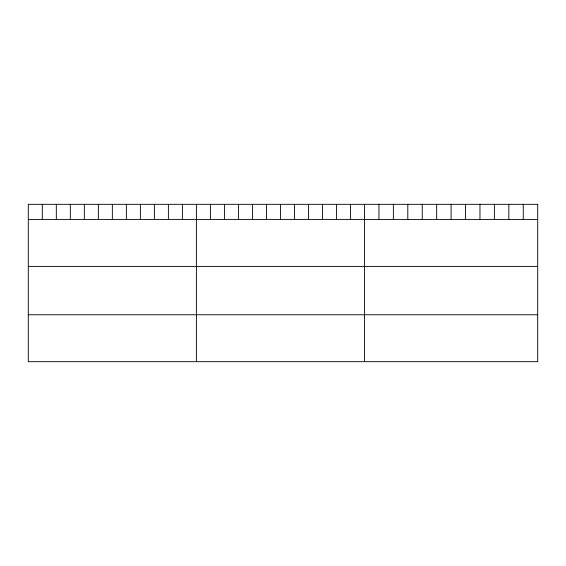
<?xml version="1.0" encoding="UTF-8"?>
<svg xmlns="http://www.w3.org/2000/svg" width="566" height="566" viewBox="0 0 566 566"><rect width="100%" height="100%" fill="white"/><g stroke="black" fill="none" stroke-linecap="round" stroke-linejoin="round"><path stroke-width="0.85" d="M28.3 219.459L537.7 219.459M28.3 266.395L537.7 266.395M28.3 314.753L537.7 314.753M523.267 204.319L523.267 219.459M508.834 204.319L508.834 219.459M494.401 204.319L494.401 219.459M479.968 204.319L479.968 219.459M465.535 204.319L465.535 219.459M451.102 204.319L451.102 219.459M436.669 204.319L436.669 219.459M422.236 204.319L422.236 219.459M407.803 204.319L407.803 219.459M393.37 204.319L393.37 219.459M378.937 204.319L378.937 219.459M364.504 204.319L364.504 361.681M350.495 204.319L350.495 219.459M336.487 204.319L336.487 219.459M322.478 204.319L322.478 219.459M308.47 204.319L308.47 219.459M294.462 204.319L294.462 219.459M280.453 204.319L280.453 219.459M266.445 204.319L266.445 219.459M252.436 204.319L252.436 219.459M238.428 204.319L238.428 219.459M224.419 204.319L224.419 219.459M210.41 204.319L210.41 219.459M196.402 204.319L196.402 361.681M182.394 204.319L182.394 219.459M168.385 204.319L168.385 219.459M154.376 204.319L154.376 219.459M140.368 204.319L140.368 219.459M126.359 204.319L126.359 219.459M112.351 204.319L112.351 219.459M98.343 204.319L98.343 219.459M84.334 204.319L84.334 219.459M70.326 204.319L70.326 219.459M56.317 204.319L56.317 219.459M42.309 204.319L42.309 219.459M537.7 204.319L28.3 204.319L28.3 361.681L537.7 361.681L537.7 204.319"/></g></svg>
